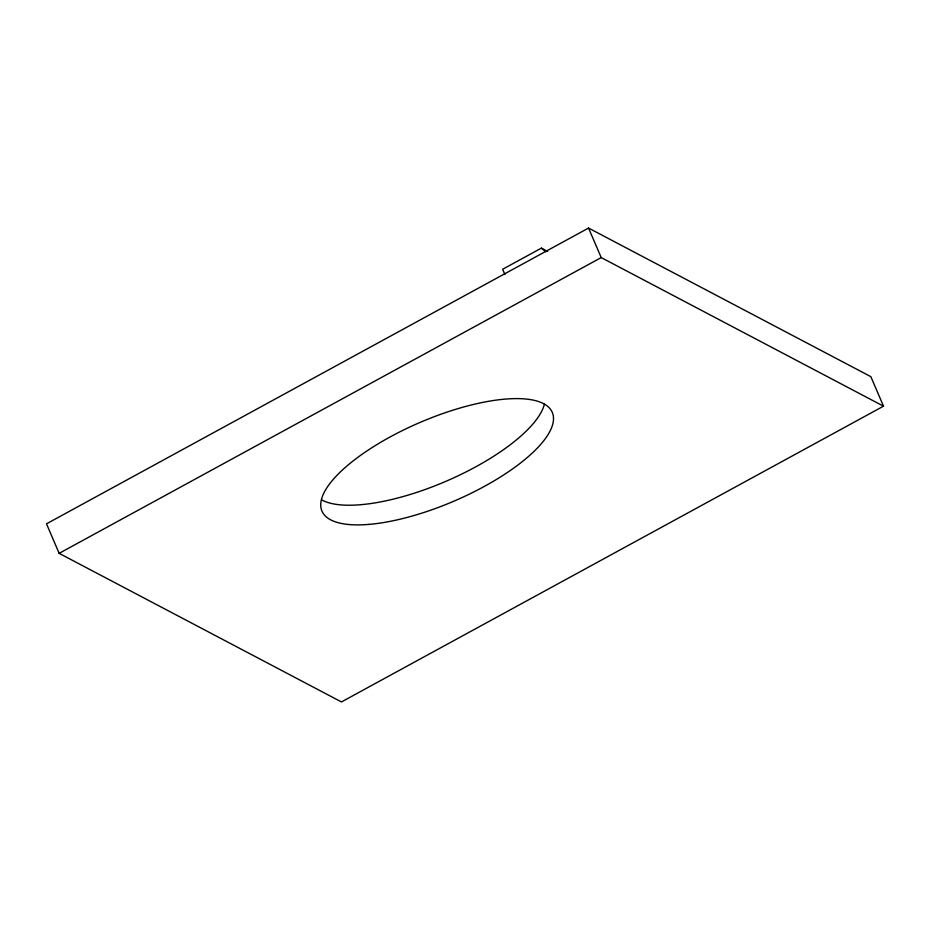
<?xml version="1.0" encoding="UTF-8"?>
<svg xmlns="http://www.w3.org/2000/svg" width="930" height="930" viewBox="0 0 930 930"><rect width="100%" height="100%" fill="white"/><g stroke="black" fill="none" stroke-linecap="round" stroke-linejoin="round"><path stroke-width="1.4" d="M547.7 251.472L541.365 248.136L502.642 269.258L504.885 274.501M588.551 228.059L46.5 523.823L59.148 553.338L341.45 701.941L883.5 406.178L870.852 376.662L588.551 228.059L601.21 257.575L883.5 406.178M59.148 553.338L601.21 257.575M541.365 248.136L545.887 251.728M544.41 404.143A125.306 42.861 -23.2 0 1 446.563 481.031A125.306 42.861 -23.2 0 1 322.199 500.166M368.42 524.439A125.306 42.861 -23.2 0 0 552.839 423.813A125.306 42.861 -23.2 0 0 390.054 436.984A125.306 42.861 -23.2 0 0 368.42 524.439"/></g></svg>
